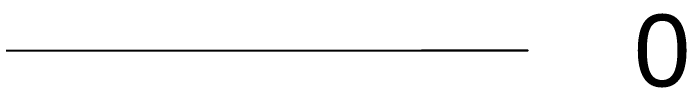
# Model space of a CAD drawing. Extents: x -15.8 to 15, y 4.5 to 69.4.
# Drawn here: x 5.69 to 15.04, y 4.49 to 5.51 of the extents above; entities that cross this region are included whole.
import ezdxf
from ezdxf.enums import TextEntityAlignment as Align

# ---------------------------------------------------------------- set-up
doc = ezdxf.new("R2010")
doc.units = 0
doc.styles.add('PLS_View', font='ARIAL.TTF')

msp = doc.modelspace()

# ---------------------------------------------------------------- linework, layer by layer
at = {"layer": 'Annotation', "color": 7}
for p, q in [((0, 5), (12.8366, 5)), ((5.8348, 5, 10.1062), (6.1266, 5, 10.6115)), ((5.8348, 5, -10.1062), (6.1266, 5, -10.6115)), ((7.4265, 5, 7.4265), (8.6643, 5, 8.6643)), ((7.4265, 5, -7.4265), (8.6643, 5, -8.6643)), ((7.5011, 5, 8.9395), (7.8762, 5, 9.3864)), ((7.5011, 5, -8.9395), (7.8762, 5, -9.3864)), ((8.9395, 5, 7.5011), (9.3864, 5, 7.8762)), ((8.9395, 5, -7.5011), (9.3864, 5, -7.8762)), ((10.1062, 5, 5.8348), (10.6115, 5, 6.1266)), ((10.1062, 5, -5.8348), (10.6115, 5, -6.1266)), ((10.9659, 5, 3.9913), (11.5142, 5, 4.1908)), ((10.9659, 5, -3.9913), (11.5142, 5, -4.1908)), ((11.3594, 5, 0.2605), (12.8366, 5)), ((12.8366, 5), (11.3594, 5, -0.2605)), ((11.4924, 5, 2.0264), (12.067, 5, 2.1277)), ((11.4924, 5, -2.0264), (12.067, 5, -2.1277))]:
    msp.add_line(p, q, dxfattribs=at)
msp.add_3dface([(11.3594, 5, 0.2605), (12.8366, 5), (11.3594, 5, -0.2605)], dxfattribs=at)

# ---------------------------------------------------------------- texts
at = {"layer": 'Annotation', "color": 7, "style": 'PLS_View'}
msp.add_text('0', height=1, dxfattribs=at).set_placement((14.31, 4.5), (15.0975, 4.5), align=Align.ALIGNED)

doc.saveas('drawing.dxf')
